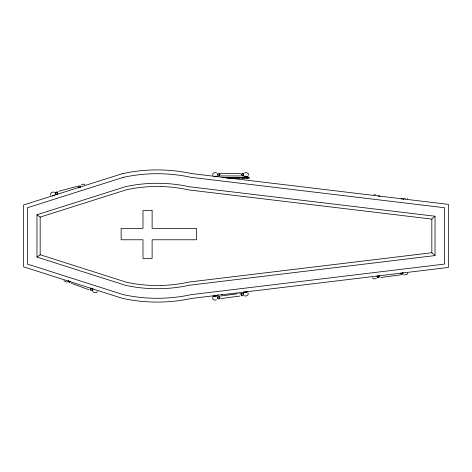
<?xml version="1.0" encoding="UTF-8"?>
<svg xmlns="http://www.w3.org/2000/svg" width="472" height="472" viewBox="0 0 472 472"><rect width="100%" height="100%" fill="white"/><g stroke="black" fill="none" stroke-linecap="round" stroke-linejoin="round"><path stroke-width="0.71" d="M217.645 298.735L217.409 296.882M377.193 277.678L377.039 276.073M243.705 173.649L243.7 175.513M80.559 187.166L80.246 185.797M92.435 290.746L93.078 289.029M243.57 295.277L243.334 293.454M403.07 274.09L402.882 272.539M54.988 192.57L55.478 194.364M403.436 199.361L403.548 198.936M67.909 281.672L68.381 280.598M407.867 272.999L406.893 274.551L404.126 274.91M217.562 175.513L217.557 173.649M248.484 175.23C249.222 172.994 246.254 172.162 244.62 172.876M377.234 276.02C376.52 279.194 381.512 277.082 378.821 275.335M400.421 272.963C399.589 275.477 403.961 274.905 402.51 272.692M69.467 281.861L69.756 281.076M90.76 290.003L91.273 288.628M212.866 297.354C211.834 299.466 214.719 300.8 216.4 299.791M97.403 291.401C96.742 293.543 93.81 292.74 92.707 291.43M68.499 280.474C67.378 281.949 70.045 283.395 70.629 281.613M401.147 198.983L402.581 198.553L403.33 199.55M36.969 214.76L40.173 217.102L126.549 189.726L131.204 188.806A147.335 147.335 0 0 1 183.254 188.806L189.089 189.956L431.827 219.085L435.031 216.241L435.031 255.582L189.585 285.212L183.82 286.351A150.544 150.544 0 0 1 130.638 286.351L125.758 285.389L36.969 257.075L36.969 214.76L125.753 186.617L130.638 185.649A150.544 150.544 0 0 1 183.82 185.649L189.591 186.788L435.031 216.241M36.969 257.075L40.173 254.732L126.561 282.274L131.204 283.194A147.335 147.335 0 0 0 183.254 283.194L189.083 282.044L431.827 252.744L435.031 255.582M90.925 288.156C88.276 290.009 93.344 291.885 92.541 288.752M378.149 196.016L379.352 195.821L380.019 196.499M376.391 278.563L373.618 278.928L372.284 277.683M81.349 184.593L83.627 184.092L84.866 184.747M58.528 191.325L77.255 186.31M52.392 195.951L53.053 195.78M53.43 195.673L54.699 195.337M67.254 282.02L66.31 282.02L63.844 280.757M214.082 295.342L214.854 295.242M217.604 294.876L218.424 294.764M221.515 294.351L221.999 294.286M212.713 296.274L217.185 295.678M243.216 292.203L247.688 291.607M213.509 296.664L216.518 296.263M244.012 292.593L246.968 292.197M220.914 295.997L237.534 293.779M239.558 293.507L240.13 293.431M220.684 298.611L239.9 296.05M380.798 277.489L400.02 274.958M373.977 194.653L375.376 194.706M404.539 198.24L405.472 198.246M220.719 173.371L240.679 173.371M220.719 175.932L240.679 175.932M213.934 176.251L216.766 176.251M244.496 176.251L247.534 176.251M214.117 176.74L217.503 176.74M243.758 176.74L248.272 176.74M222.165 177.484L249.399 177.484M226.501 178.15L249.399 178.15M216.642 172.876C215.008 172.162 212.04 172.994 212.778 175.23M54.374 192.163C52.551 191.567 49.412 193.172 50.781 195.325M244.13 295.755C246.048 296.823 249.617 294.923 247.824 292.693M71.183 283.188L72.422 283.648M73.107 283.896L88.83 289.714M91.863 288.103L92.376 288.475M407.312 198.57L407.702 198.842M78.387 187.998C76.777 186.275 80.393 184.741 80.464 187.118M78.871 186.546L79.143 187.555M56.782 192.204L57.165 193.626M241.552 293.944L241.747 295.401M218.949 296.959L219.108 298.168M401.123 273.111L401.259 274.138M378.497 275.908L378.656 277.117M431.827 219.085L431.827 252.744M247.977 177.484L247.977 178.15M247.434 177.484L247.434 178.15M246.325 177.484L246.325 178.15M246.012 177.484L246.012 178.15M244.343 177.484L244.343 178.15M243.239 177.484L243.239 178.15M242.927 177.484L242.927 178.15M242.691 177.484L242.691 178.15M242.632 177.484L242.632 178.15M242.183 173.767L242.183 175.49M239.611 177.484L239.611 178.15M238.985 177.484L238.985 178.15M237.74 177.484L237.74 178.15M237.115 177.484L237.115 178.15M233.481 177.484L233.481 178.15M232.259 177.484L232.259 178.15M232.023 177.484L232.023 178.15M230.631 177.484L230.631 178.15M219.38 173.767L219.38 175.49M40.173 217.102L40.173 254.732M55.466 192.812C57.177 198.358 59.549 188.942 55.466 192.812M217.834 174.321C219.48 179.867 221.934 170.386 217.834 174.321M241.216 174.321C242.868 179.867 245.316 170.386 241.216 174.321M217.686 297.071C218.666 302.794 222.235 293.761 217.686 297.071M240.867 293.979C241.847 299.702 245.41 290.669 240.867 293.979M122.425 173.649L23.6 204.972L23.6 266.845L122.419 298.351L128.278 299.508A163.914 163.914 0 0 0 186.186 299.508L191.691 298.422L448.4 267.435L448.4 204.382L191.685 173.578L186.186 172.492A163.914 163.914 0 0 0 128.278 172.492L122.425 173.649M123.369 177.33L27.394 207.751L27.394 264.072L123.369 294.67A160.114 160.114 0 0 0 191.089 294.67L444.606 264.072L444.606 207.751L191.089 177.33A160.114 160.114 0 0 0 123.369 177.33M152.12 210.6L142.998 210.6L142.998 228.365L121.133 228.365L121.133 239.77L142.998 239.77L142.998 258.508L152.12 258.508L152.12 239.77L196.417 239.77L196.417 228.365L152.12 228.365L152.12 210.6"/></g></svg>
